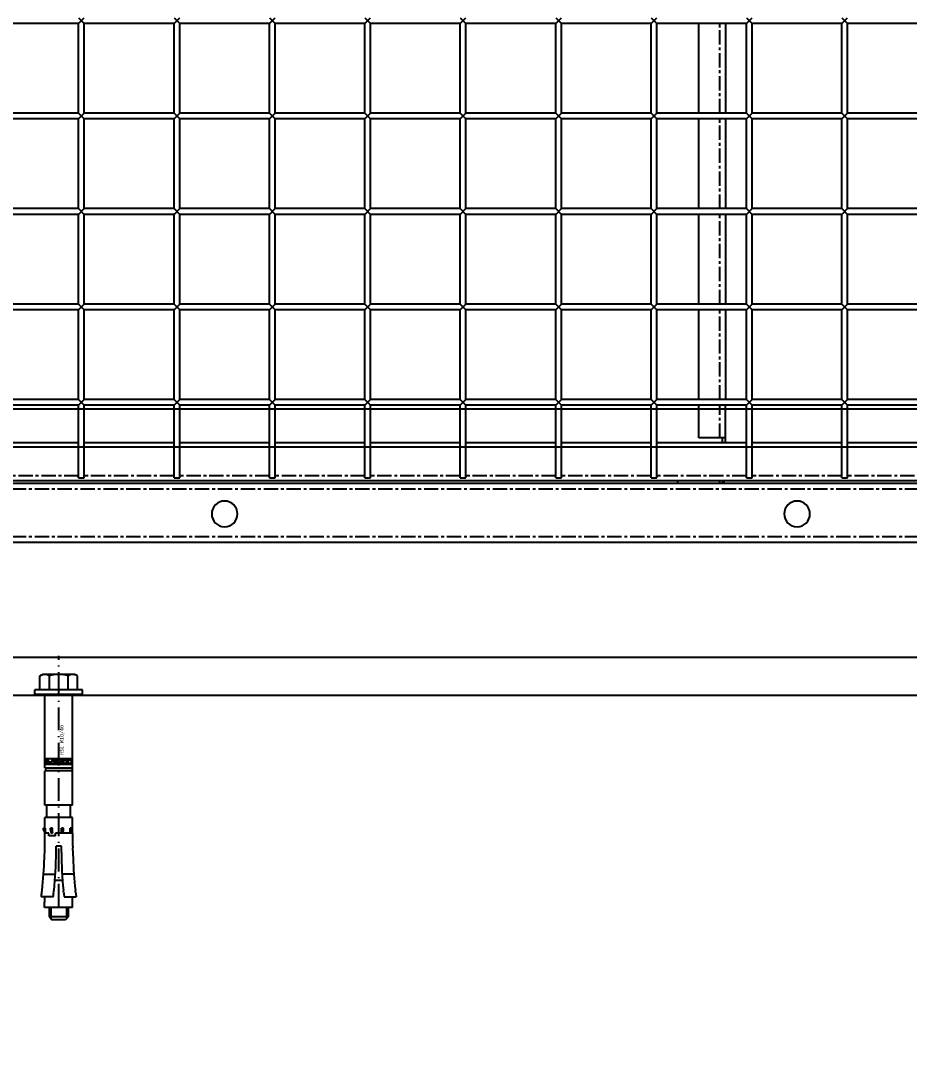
# Model space of a CAD drawing. Header units: millimetres. Extents: x -198529 to 244266, y -64 to 158464.
# Drawn here: x -170966 to -170500, y 106631 to 107174 of the extents above; entities that cross this region are included whole.
import ezdxf

# ---------------------------------------------------------------- set-up
doc = ezdxf.new("R2010")
doc.units = ezdxf.units.MM
doc.linetypes.add('ACAD_ISO10W100', pattern=[18.5, 12, -3, 0.5, -3])
doc.linetypes.add('CENTER', pattern=[12, 7.5, -1.5, 1.5, -1.5])
for name, color, linetype in [('0-DCC', 30, 'Continuous'), ('0-DCC-STRUC', 180, 'Continuous'), ('0-DCC-STRUC-T', 4, 'Continuous'), ('ANCHOR BOLTS', 4, 'Continuous'), ('COIL-BANK', 8, 'Continuous'), ('MITTELLINIEN', 3, 'ACAD_ISO10W100')]:
    doc.layers.add(name, color=color, linetype=linetype)
doc.styles.add('DIM_FONT', font='SIMPLEX', dxfattribs={"width": 0.7, "bigfont": 'GBCBIG'})
doc.dimstyles.new('DIM-1', dxfattribs={"dimtxt": 150, "dimasz": 100, "dimexe": 100, "dimexo": 100, "dimgap": 100, "dimtad": 1, "dimdec": 0, "dimzin": 12, "dimdsep": 46, "dimtxsty": 'DIM_FONT', "dimblk": 'ARCHTICK', "dimcen": 2.5, "dimclrd": 256, "dimclre": 256, "dimclrt": 256, "dimadec": 0, "dimazin": 3, "dimtfac": 1, "dimtdec": 0, "dimtix": 1, "dimtmove": 2, "dimatfit": 3, "dimfxl": 1, "dimlwd": -1, "dimlwe": -1, "dimarcsym": 0})

# ---------------------------------------------------------------- blocks, each defined once
blk = doc.blocks.new('_ArchTick')
at = {"color": 0, "linetype": 'ByBlock', "const_width": 0.4}
blk.add_lwpolyline([(-0.5, -0.5), (0.5, 0.5)], dxfattribs=at)
blk = doc.blocks.new('*D205')
at = {"layer": '0-DCC-STRUC-T', "transparency": 16777216}
for p, q in [((-173645.77, 106720.01), (-173645.77, 104829)), ((-166445.77, 106720.01), (-166445.77, 104829)), ((-173645.77, 104929), (-166445.77, 104929))]:
    blk.add_line(p, q, dxfattribs=at)
at = {"layer": 'Defpoints', "color": 0, "transparency": 16777216}
for p in [(-173645.77, 106820.01), (-166445.77, 106820.01), (-166445.77, 104929)]:
    blk.add_point(p, dxfattribs=at)
at = {"layer": '0-DCC-STRUC-T', "transparency": 16777216, "xscale": 100, "yscale": 100, "zscale": 100, "rotation": 180}
blk.add_blockref('_ArchTick', (-173645.77, 104929), dxfattribs=at)
at = {"layer": '0-DCC-STRUC-T', "transparency": 16777216, "xscale": 100, "yscale": 100, "zscale": 100}
blk.add_blockref('_ArchTick', (-166445.77, 104929), dxfattribs=at)
at = {"layer": '0-DCC-STRUC-T', "transparency": 16777216, "insert": (-170045.77, 105104), "char_height": 150, "attachment_point": 5, "style": 'DIM_FONT'}
blk.add_mtext('7200', dxfattribs=at)
blk = doc.blocks.new('*D222')
at = {"layer": '0-DCC-STRUC-T', "transparency": 16777216}
for p, q in [((-173645.77, 106720.01), (-173645.77, 105389)), ((-170045.54, 106720.01), (-170045.54, 105389)), ((-170045.54, 105489), (-173645.77, 105489))]:
    blk.add_line(p, q, dxfattribs=at)
at = {"layer": 'Defpoints', "color": 0, "transparency": 16777216}
for p in [(-173645.77, 106820.01), (-170045.54, 106820.01), (-173645.77, 105489)]:
    blk.add_point(p, dxfattribs=at)
at = {"layer": '0-DCC-STRUC-T', "transparency": 16777216, "xscale": 100, "yscale": 100, "zscale": 100, "rotation": 180}
blk.add_blockref('_ArchTick', (-173645.77, 105489), dxfattribs=at)
at = {"layer": '0-DCC-STRUC-T', "transparency": 16777216, "xscale": 100, "yscale": 100, "zscale": 100}
blk.add_blockref('_ArchTick', (-170045.54, 105489), dxfattribs=at)
at = {"layer": '0-DCC-STRUC-T', "transparency": 16777216, "insert": (-171845.65, 105664), "char_height": 150, "attachment_point": 5, "style": 'DIM_FONT'}
blk.add_mtext('3600', dxfattribs=at)
blk = doc.blocks.new('DCC2850x1800(右)')
at = {"color": 0, "linetype": 'Continuous'}
for p, q in [((63292.5, -74206.48), (63339.5, -74206.48)), ((63342.5, -74203.48), (63339.5, -74206.48)), ((63342.5, -74206.48), (63339.5, -74203.48)), ((63339.5, -74253.48), (63339.5, -74206.48)), ((63342.5, -74206.48), (63389.5, -74206.48)), ((63342.5, -74253.48), (63342.5, -74206.48)), ((63392.5, -74203.48), (63389.5, -74206.48)), ((63392.5, -74206.48), (63389.5, -74203.48)), ((63389.5, -74253.48), (63389.5, -74206.48)), ((63392.5, -74206.48), (63439.5, -74206.48)), ((63392.5, -74253.48), (63392.5, -74206.48)), ((63403.5, -74206.48), (63403.5, -74253.48)), ((63417.5, -74253.48), (63417.5, -74206.48)), ((63442.5, -74203.48), (63439.5, -74206.48)), ((63442.5, -74206.48), (63439.5, -74203.48)), ((63439.5, -74253.48), (63439.5, -74206.48)), ((63442.5, -74206.48), (63489.5, -74206.48)), ((63442.5, -74253.48), (63442.5, -74206.48)), ((63492.5, -74203.48), (63489.5, -74206.48)), ((63492.5, -74206.48), (63489.5, -74203.48)), ((63489.5, -74253.48), (63489.5, -74206.48)), ((63492.5, -74206.48), (63539.5, -74206.48)), ((63492.5, -74253.48), (63492.5, -74206.48)), ((63542.5, -74203.48), (63539.5, -74206.48)), ((63542.5, -74206.48), (63539.5, -74203.48)), ((63539.5, -74253.48), (63539.5, -74206.48)), ((63542.5, -74206.48), (63589.5, -74206.48)), ((63542.5, -74253.48), (63542.5, -74206.48)), ((63592.5, -74203.48), (63589.5, -74206.48)), ((63592.5, -74206.48), (63589.5, -74203.48)), ((63589.5, -74253.48), (63589.5, -74206.48)), ((63592.5, -74206.48), (63639.5, -74206.48)), ((63592.5, -74253.48), (63592.5, -74206.48)), ((63642.5, -74203.48), (63639.5, -74206.48)), ((63642.5, -74206.48), (63639.5, -74203.48)), ((63639.5, -74253.48), (63639.5, -74206.48)), ((63642.5, -74206.48), (63689.5, -74206.48)), ((63642.5, -74253.48), (63642.5, -74206.48)), ((63692.5, -74203.48), (63689.5, -74206.48)), ((63692.5, -74206.48), (63689.5, -74203.48)), ((63689.5, -74253.48), (63689.5, -74206.48)), ((63692.5, -74206.48), (63739.5, -74206.48)), ((63692.5, -74253.48), (63692.5, -74206.48)), ((63742.5, -74203.48), (63739.5, -74206.48)), ((63742.5, -74206.48), (63739.5, -74203.48)), ((63739.5, -74253.48), (63739.5, -74206.48)), ((63742.5, -74206.48), (63789.5, -74206.48)), ((63742.5, -74253.48), (63742.5, -74206.48)), ((63292.5, -74253.48), (63339.5, -74253.48)), ((63342.5, -74253.48), (63339.5, -74256.48)), ((63342.5, -74256.48), (63339.5, -74253.48)), ((63342.5, -74253.48), (63389.5, -74253.48)), ((63392.5, -74253.48), (63389.5, -74256.48)), ((63392.5, -74256.48), (63389.5, -74253.48)), ((63392.5, -74253.48), (63439.5, -74253.48)), ((63442.5, -74253.48), (63439.5, -74256.48)), ((63442.5, -74256.48), (63439.5, -74253.48)), ((63442.5, -74253.48), (63489.5, -74253.48)), ((63492.5, -74253.48), (63489.5, -74256.48)), ((63492.5, -74256.48), (63489.5, -74253.48)), ((63492.5, -74253.48), (63539.5, -74253.48)), ((63542.5, -74253.48), (63539.5, -74256.48)), ((63542.5, -74256.48), (63539.5, -74253.48)), ((63542.5, -74253.48), (63589.5, -74253.48)), ((63592.5, -74253.48), (63589.5, -74256.48)), ((63592.5, -74256.48), (63589.5, -74253.48)), ((63592.5, -74253.48), (63639.5, -74253.48)), ((63642.5, -74253.48), (63639.5, -74256.48)), ((63642.5, -74256.48), (63639.5, -74253.48)), ((63642.5, -74253.48), (63689.5, -74253.48)), ((63692.5, -74253.48), (63689.5, -74256.48)), ((63692.5, -74256.48), (63689.5, -74253.48)), ((63692.5, -74253.48), (63739.5, -74253.48)), ((63742.5, -74253.48), (63739.5, -74256.48)), ((63742.5, -74256.48), (63739.5, -74253.48)), ((63742.5, -74253.48), (63789.5, -74253.48)), ((63292.5, -74256.48), (63339.5, -74256.48)), ((63339.5, -74303.48), (63339.5, -74256.48)), ((63342.5, -74256.48), (63389.5, -74256.48)), ((63342.5, -74303.48), (63342.5, -74256.48)), ((63389.5, -74303.48), (63389.5, -74256.48)), ((63392.5, -74256.48), (63439.5, -74256.48)), ((63392.5, -74303.48), (63392.5, -74256.48)), ((63403.5, -74256.48), (63403.5, -74303.48)), ((63417.5, -74303.48), (63417.5, -74256.48)), ((63439.5, -74303.48), (63439.5, -74256.48)), ((63442.5, -74256.48), (63489.5, -74256.48)), ((63442.5, -74303.48), (63442.5, -74256.48)), ((63489.5, -74303.48), (63489.5, -74256.48)), ((63492.5, -74256.48), (63539.5, -74256.48)), ((63492.5, -74303.48), (63492.5, -74256.48)), ((63539.5, -74303.48), (63539.5, -74256.48)), ((63542.5, -74256.48), (63589.5, -74256.48)), ((63542.5, -74303.48), (63542.5, -74256.48)), ((63589.5, -74303.48), (63589.5, -74256.48)), ((63592.5, -74256.48), (63639.5, -74256.48)), ((63592.5, -74303.48), (63592.5, -74256.48)), ((63639.5, -74303.48), (63639.5, -74256.48)), ((63642.5, -74256.48), (63689.5, -74256.48)), ((63642.5, -74303.48), (63642.5, -74256.48)), ((63689.5, -74303.48), (63689.5, -74256.48)), ((63692.5, -74256.48), (63739.5, -74256.48)), ((63692.5, -74303.48), (63692.5, -74256.48)), ((63739.5, -74303.48), (63739.5, -74256.48)), ((63742.5, -74256.48), (63789.5, -74256.48)), ((63742.5, -74303.48), (63742.5, -74256.48)), ((63292.5, -74303.48), (63339.5, -74303.48)), ((63342.5, -74303.48), (63339.5, -74306.48)), ((63342.5, -74306.48), (63339.5, -74303.48)), ((63342.5, -74303.48), (63389.5, -74303.48)), ((63392.5, -74303.48), (63389.5, -74306.48)), ((63392.5, -74306.48), (63389.5, -74303.48)), ((63392.5, -74303.48), (63439.5, -74303.48)), ((63442.5, -74303.48), (63439.5, -74306.48)), ((63442.5, -74306.48), (63439.5, -74303.48)), ((63442.5, -74303.48), (63489.5, -74303.48)), ((63492.5, -74303.48), (63489.5, -74306.48)), ((63492.5, -74306.48), (63489.5, -74303.48)), ((63492.5, -74303.48), (63539.5, -74303.48)), ((63542.5, -74303.48), (63539.5, -74306.48)), ((63542.5, -74306.48), (63539.5, -74303.48)), ((63542.5, -74303.48), (63589.5, -74303.48)), ((63592.5, -74303.48), (63589.5, -74306.48)), ((63592.5, -74306.48), (63589.5, -74303.48)), ((63592.5, -74303.48), (63639.5, -74303.48)), ((63642.5, -74303.48), (63639.5, -74306.48)), ((63642.5, -74306.48), (63639.5, -74303.48)), ((63642.5, -74303.48), (63689.5, -74303.48)), ((63692.5, -74303.48), (63689.5, -74306.48)), ((63692.5, -74306.48), (63689.5, -74303.48)), ((63692.5, -74303.48), (63739.5, -74303.48)), ((63742.5, -74303.48), (63739.5, -74306.48)), ((63742.5, -74306.48), (63739.5, -74303.48)), ((63742.5, -74303.48), (63789.5, -74303.48)), ((63292.5, -74306.48), (63339.5, -74306.48)), ((63339.5, -74353.48), (63339.5, -74306.48)), ((63342.5, -74306.48), (63389.5, -74306.48)), ((63342.5, -74353.48), (63342.5, -74306.48)), ((63389.5, -74353.48), (63389.5, -74306.48)), ((63392.5, -74306.48), (63439.5, -74306.48)), ((63392.5, -74353.48), (63392.5, -74306.48)), ((63403.5, -74306.48), (63403.5, -74353.48)), ((63417.5, -74353.48), (63417.5, -74306.48)), ((63439.5, -74353.48), (63439.5, -74306.48)), ((63442.5, -74306.48), (63489.5, -74306.48)), ((63442.5, -74353.48), (63442.5, -74306.48)), ((63489.5, -74353.48), (63489.5, -74306.48)), ((63492.5, -74306.48), (63539.5, -74306.48)), ((63492.5, -74353.48), (63492.5, -74306.48)), ((63539.5, -74353.48), (63539.5, -74306.48)), ((63542.5, -74306.48), (63589.5, -74306.48)), ((63542.5, -74353.48), (63542.5, -74306.48)), ((63589.5, -74353.48), (63589.5, -74306.48)), ((63592.5, -74306.48), (63639.5, -74306.48)), ((63592.5, -74353.48), (63592.5, -74306.48)), ((63639.5, -74353.48), (63639.5, -74306.48)), ((63642.5, -74306.48), (63689.5, -74306.48)), ((63642.5, -74353.48), (63642.5, -74306.48)), ((63689.5, -74353.48), (63689.5, -74306.48)), ((63692.5, -74306.48), (63739.5, -74306.48)), ((63692.5, -74353.48), (63692.5, -74306.48)), ((63739.5, -74353.48), (63739.5, -74306.48)), ((63742.5, -74306.48), (63789.5, -74306.48)), ((63742.5, -74353.48), (63742.5, -74306.48)), ((63292.5, -74353.48), (63339.5, -74353.48)), ((63342.5, -74353.48), (63339.5, -74356.48)), ((63342.5, -74356.48), (63339.5, -74353.48)), ((63342.5, -74353.48), (63389.5, -74353.48)), ((63392.5, -74353.48), (63389.5, -74356.48)), ((63392.5, -74356.48), (63389.5, -74353.48)), ((63392.5, -74353.48), (63439.5, -74353.48)), ((63442.5, -74353.48), (63439.5, -74356.48)), ((63442.5, -74356.48), (63439.5, -74353.48)), ((63442.5, -74353.48), (63489.5, -74353.48)), ((63492.5, -74353.48), (63489.5, -74356.48)), ((63492.5, -74356.48), (63489.5, -74353.48)), ((63492.5, -74353.48), (63539.5, -74353.48)), ((63542.5, -74353.48), (63539.5, -74356.48)), ((63542.5, -74356.48), (63539.5, -74353.48)), ((63542.5, -74353.48), (63589.5, -74353.48)), ((63592.5, -74353.48), (63589.5, -74356.48)), ((63592.5, -74356.48), (63589.5, -74353.48)), ((63592.5, -74353.48), (63639.5, -74353.48)), ((63642.5, -74353.48), (63639.5, -74356.48)), ((63642.5, -74356.48), (63639.5, -74353.48)), ((63642.5, -74353.48), (63689.5, -74353.48)), ((63692.5, -74353.48), (63689.5, -74356.48)), ((63692.5, -74356.48), (63689.5, -74353.48)), ((63692.5, -74353.48), (63739.5, -74353.48)), ((63742.5, -74353.48), (63739.5, -74356.48)), ((63742.5, -74356.48), (63739.5, -74353.48)), ((63742.5, -74353.48), (63789.5, -74353.48)), ((63292.5, -74356.48), (63339.5, -74356.48)), ((63339.5, -74403.48), (63339.5, -74356.48)), ((63342.5, -74356.48), (63389.5, -74356.48)), ((63342.5, -74403.48), (63342.5, -74356.48)), ((63389.5, -74403.48), (63389.5, -74356.48)), ((63392.5, -74356.48), (63439.5, -74356.48)), ((63392.5, -74403.48), (63392.5, -74356.48)), ((63403.5, -74356.48), (63403.5, -74403.48)), ((63417.5, -74403.48), (63417.5, -74356.48)), ((63439.5, -74403.48), (63439.5, -74356.48)), ((63442.5, -74356.48), (63489.5, -74356.48)), ((63442.5, -74403.48), (63442.5, -74356.48)), ((63489.5, -74403.48), (63489.5, -74356.48)), ((63492.5, -74356.48), (63539.5, -74356.48)), ((63492.5, -74403.48), (63492.5, -74356.48)), ((63539.5, -74403.48), (63539.5, -74356.48)), ((63542.5, -74356.48), (63589.5, -74356.48)), ((63542.5, -74403.48), (63542.5, -74356.48)), ((63589.5, -74403.48), (63589.5, -74356.48)), ((63592.5, -74356.48), (63639.5, -74356.48)), ((63592.5, -74403.48), (63592.5, -74356.48)), ((63639.5, -74403.48), (63639.5, -74356.48)), ((63642.5, -74356.48), (63689.5, -74356.48)), ((63642.5, -74403.48), (63642.5, -74356.48)), ((63689.5, -74403.48), (63689.5, -74356.48)), ((63692.5, -74356.48), (63739.5, -74356.48)), ((63692.5, -74403.48), (63692.5, -74356.48)), ((63739.5, -74403.48), (63739.5, -74356.48)), ((63742.5, -74356.48), (63789.5, -74356.48)), ((63742.5, -74403.48), (63742.5, -74356.48)), ((63292.5, -74403.48), (63339.5, -74403.48)), ((63292.5, -74406.48), (63339.5, -74406.48)), ((63342.5, -74403.48), (63339.5, -74406.48)), ((63342.5, -74406.48), (63339.5, -74403.48)), ((63339.5, -74444.58), (63339.5, -74406.48)), ((63342.5, -74403.48), (63389.5, -74403.48)), ((63342.5, -74406.48), (63389.5, -74406.48)), ((63342.5, -74444.58), (63342.5, -74406.48)), ((63392.5, -74403.48), (63389.5, -74406.48)), ((63392.5, -74406.48), (63389.5, -74403.48)), ((63389.5, -74444.58), (63389.5, -74406.48)), ((63392.5, -74403.48), (63439.5, -74403.48)), ((63392.5, -74406.48), (63439.5, -74406.48)), ((63392.5, -74444.58), (63392.5, -74406.48)), ((63403.5, -74426.08), (63403.5, -74406.48)), ((63417.5, -74423.58), (63417.5, -74406.48)), ((63442.5, -74403.48), (63439.5, -74406.48)), ((63442.5, -74406.48), (63439.5, -74403.48)), ((63439.5, -74444.58), (63439.5, -74406.48)), ((63442.5, -74403.48), (63489.5, -74403.48)), ((63442.5, -74406.48), (63489.5, -74406.48)), ((63442.5, -74444.58), (63442.5, -74406.48)), ((63492.5, -74403.48), (63489.5, -74406.48)), ((63492.5, -74406.48), (63489.5, -74403.48)), ((63489.5, -74444.58), (63489.5, -74406.48)), ((63492.5, -74403.48), (63539.5, -74403.48)), ((63492.5, -74406.48), (63539.5, -74406.48)), ((63492.5, -74444.58), (63492.5, -74406.48)), ((63542.5, -74403.48), (63539.5, -74406.48)), ((63542.5, -74406.48), (63539.5, -74403.48)), ((63539.5, -74444.58), (63539.5, -74406.48)), ((63542.5, -74403.48), (63589.5, -74403.48)), ((63542.5, -74406.48), (63589.5, -74406.48)), ((63542.5, -74444.58), (63542.5, -74406.48)), ((63592.5, -74403.48), (63589.5, -74406.48)), ((63592.5, -74406.48), (63589.5, -74403.48)), ((63589.5, -74444.58), (63589.5, -74406.48)), ((63592.5, -74403.48), (63639.5, -74403.48)), ((63592.5, -74406.48), (63639.5, -74406.48)), ((63592.5, -74444.58), (63592.5, -74406.48)), ((63642.5, -74403.48), (63639.5, -74406.48)), ((63642.5, -74406.48), (63639.5, -74403.48)), ((63639.5, -74444.58), (63639.5, -74406.48)), ((63642.5, -74403.48), (63689.5, -74403.48)), ((63642.5, -74406.48), (63689.5, -74406.48)), ((63642.5, -74444.58), (63642.5, -74406.48)), ((63692.5, -74403.48), (63689.5, -74406.48)), ((63692.5, -74406.48), (63689.5, -74403.48)), ((63689.5, -74444.58), (63689.5, -74406.48)), ((63692.5, -74403.48), (63739.5, -74403.48)), ((63692.5, -74406.48), (63739.5, -74406.48)), ((63692.5, -74444.58), (63692.5, -74406.48)), ((63742.5, -74403.48), (63739.5, -74406.48)), ((63742.5, -74406.48), (63739.5, -74403.48)), ((63739.5, -74444.58), (63739.5, -74406.48)), ((63742.5, -74403.48), (63789.5, -74403.48)), ((63742.5, -74406.48), (63789.5, -74406.48)), ((63742.5, -74444.58), (63742.5, -74406.48)), ((63403.5, -74423.58), (63417.5, -74423.58)), ((63405, -74426.08), (63405, -74423.58)), ((63339.5, -74426.08), (63292.5, -74426.08)), ((63389.5, -74426.08), (63342.5, -74426.08)), ((63439.5, -74426.08), (63392.5, -74426.08)), ((63489.5, -74426.08), (63442.5, -74426.08)), ((63539.5, -74426.08), (63492.5, -74426.08)), ((63589.5, -74426.08), (63542.5, -74426.08)), ((63639.5, -74426.08), (63592.5, -74426.08)), ((63689.5, -74426.08), (63642.5, -74426.08)), ((63739.5, -74426.08), (63692.5, -74426.08)), ((63789.5, -74426.08), (63742.5, -74426.08)), ((62966, -74446.08), (65616, -74446.08)), ((63342.5, -74444.58), (63339.5, -74444.58)), ((63392.5, -74444.58), (63389.5, -74444.58)), ((63428.5, -74447.58), (63428.5, -74446.08)), ((63442.5, -74444.58), (63439.5, -74444.58)), ((63492.5, -74444.58), (63489.5, -74444.58)), ((63542.5, -74444.58), (63539.5, -74444.58)), ((63592.5, -74444.58), (63589.5, -74444.58)), ((63642.5, -74444.58), (63639.5, -74444.58)), ((63692.5, -74444.58), (63689.5, -74444.58)), ((63742.5, -74444.58), (63739.5, -74444.58)), ((62966, -74447.58), (65613, -74447.58)), ((62966, -74478.48), (65614.5, -74478.48))]:
    blk.add_line(p, q, dxfattribs=at)
at = {"color": 0, "linetype": 'CENTER'}
for p, q in [((63406.5, -74253.48), (63406.5, -74206.48)), ((63406.5, -74303.48), (63406.5, -74256.48)), ((63406.5, -74353.48), (63406.5, -74306.48)), ((63406.5, -74403.48), (63406.5, -74356.48)), ((63406.5, -74423.58), (63406.5, -74406.48)), ((63292.5, -74443.58), (63339.5, -74443.58)), ((63342.5, -74443.58), (63389.5, -74443.58)), ((63392.5, -74443.58), (63439.5, -74443.58)), ((63406.5, -74447.58), (63406.5, -74446.08)), ((63442.5, -74443.58), (63489.5, -74443.58)), ((63492.5, -74443.58), (63539.5, -74443.58)), ((63542.5, -74443.58), (63589.5, -74443.58)), ((63592.5, -74443.58), (63639.5, -74443.58)), ((63642.5, -74443.58), (63689.5, -74443.58)), ((63692.5, -74443.58), (63739.5, -74443.58)), ((63742.5, -74443.58), (63789.5, -74443.58)), ((62966, -74450.58), (65614.5, -74450.58)), ((62966, -74475.48), (65614.5, -74475.48))]:
    blk.add_line(p, q, dxfattribs=at)
at = {"color": 0, "linetype": 'Continuous'}
for centre in [(63366, -74463.48), (63366, -74463.48), (63666, -74463.48), (63666, -74463.48)]:
    blk.add_circle(centre, 6.75, dxfattribs=at)
blk.add_arc((63406.5, -74444.58), 3, 210, 270, dxfattribs=at)
blk = doc.blocks.new('H10_40')
for p, q in [((0, -12.5), (0, 12.5)), ((0, 12.5), (2.5, 12.5)), ((2.5, -12.5), (2.5, 12.5)), ((-111.6, -7.21), (-111.6, 7.46)), ((-111.6, 7.46), (-108.8, 7.46)), ((-106.08, 2.88), (-106.08, 9.15)), ((-103.59, 8.83), (-102.63, 8.72)), ((-94.15, 7.92), (-94.15, 1.77)), ((-79.42, 7.33), (-72.58, 7.33)), ((-71.07, 7.9), (-72.58, 7.05)), ((-71.07, 7.7), (-72.58, 6.86)), ((-72.58, 5.25), (-72.58, 7.33)), ((-72.58, 7.21), (-72.3, 7.21)), ((-72.58, 6.86), (-70.08, 6.86)), ((-71.07, 7.9), (-70.08, 7.9)), ((-71.07, 7.7), (-71.07, 7.9)), ((-71.07, 7.7), (-70.08, 7.7)), ((-70.08, 6.86), (-70.08, 7.9)), ((-70.08, 7.21), (-64.5, 7.21)), ((-64.5, -7.21), (-64.5, 7.21)), ((-64.5, 6.17), (-58, 6.17)), ((-58, 7.21), (-40, 7.21)), ((-58, -7.21), (-58, 7.21)), ((-40, -7.21), (-40, 7.21)), ((-38.33, 7.01), (-40, 7.01)), ((-38.33, 7.21), (0, 7.21)), ((-38.33, 7.21), (-38.33, -7.21)), ((2.5, 9.81), (9.74, 9.81)), ((9.74, 9.81), (10.5, 8.5)), ((10.5, -8.5), (10.5, 8.5)), ((-116.54, 5), (-118, 3.54)), ((-118, -3.54), (-118, 3.54)), ((-111.6, 4.11), (-117.44, 4.11)), ((-111.6, 5), (-116.54, 5)), ((-116.54, -5), (-116.54, 5)), ((-103.66, 2.59), (-102.62, 2.48)), ((-97.43, -1.79), (-97.43, 1.79)), ((-82.75, 1.41), (-79.42, 1.41)), ((-79.42, -1.41), (-79.42, 1.41)), ((-74, 1.65), (-74, 5.25)), ((-74, 5.25), (-72.58, 5.25)), ((-74, 1.65), (-72.58, 1.65)), ((-71.07, 4.36), (-72.58, 3.92)), ((-72.58, 3.27), (-72.58, 3.92)), ((-71.07, 3.71), (-72.58, 3.27)), ((-72.58, 3.27), (-70.08, 3.27)), ((-72.58, -7.21), (-72.58, 1.65)), ((-71.07, 4.36), (-70.08, 4.36)), ((-71.07, 3.71), (-71.07, 4.36)), ((-71.07, 3.71), (-70.08, 3.71)), ((-70.08, 3.27), (-70.08, 4.36)), ((0, 0), (0, 0)), ((2.5, 4.91), (9.74, 4.91)), ((-116.54, -5), (-118, -3.54)), ((-111.6, -4.11), (-117.44, -4.11)), ((-111.6, -5), (-116.54, -5)), ((-106.08, -2.88), (-106.08, -9.15)), ((-103.66, -2.59), (-102.62, -2.48)), ((-94.15, -7.92), (-94.15, -1.77)), ((-82.75, -1.41), (-79.42, -1.41)), ((-72.58, -1.5), (-70.08, -1.5)), ((-72.58, -1.5), (-71.07, -1.73)), ((-72.58, -2.23), (-71.07, -2.45)), ((-71.07, -1.73), (-70.08, -1.73)), ((-71.07, -2.45), (-71.07, -1.73)), ((-71.07, -2.45), (-70.08, -2.45)), ((-70.08, -2.45), (-70.08, -1.5)), ((2.5, -4.91), (9.74, -4.91)), ((-111.6, -7.21), (-108.8, -7.21)), ((-103.59, -8.83), (-102.63, -8.72)), ((-79.42, -7.33), (-72.58, -7.33)), ((-72.58, -6.05), (-71.07, -6.81)), ((-72.58, -6.05), (-70.08, -6.05)), ((-72.58, -6.42), (-71.07, -7.18)), ((-72.58, -7.21), (-64.5, -7.21)), ((-71.07, -6.81), (-70.08, -6.81)), ((-71.07, -7.18), (-71.07, -6.81)), ((-71.07, -7.18), (-70.08, -7.18)), ((-70.08, -7.18), (-70.08, -6.05)), ((-64.5, -6.17), (-58, -6.17)), ((-58, -7.21), (-40, -7.21)), ((-38.33, -7.01), (-40, -7.01)), ((-38.33, -7.21), (0, -7.21)), ((2.5, -9.81), (9.74, -9.81)), ((9.74, -9.81), (10.5, -8.5)), ((0, -12.5), (2.5, -12.5))]:
    blk.add_line(p, q)
at = {"color": 1}
for p, q in [((-36.74, -6.99), (-36.74, 6.99)), ((-33.73, 6.99), (-36.74, 6.99)), ((-36.24, 5.54), (-36.24, 6.49)), ((-34.23, 6.49), (-36.24, 6.49)), ((-34.23, 5.54), (-36.24, 5.54)), ((-34.23, 5.54), (-34.23, 6.49)), ((-33.96, 7.22), (-33.92, 7.24)), ((-33.73, -6.99), (-33.73, 6.99)), ((-36.24, 1.12), (-36.24, 5.25)), ((-35.41, 5.25), (-36.24, 5.25)), ((-35.41, 1.12), (-36.24, 1.12)), ((-35.41, 3.66), (-35.41, 5.25)), ((-34.23, 3.66), (-35.41, 3.66)), ((-34.23, 2.71), (-35.41, 2.71)), ((-35.41, 1.12), (-35.41, 2.71)), ((-34.23, 1.77), (-35.06, 1.77)), ((-35.06, 1.77), (-35.06, -0.12)), ((-34.23, 2.71), (-34.23, 3.66)), ((-34.23, -1.06), (-34.23, 1.77)), ((-36.24, -1.06), (-36.24, -0.12)), ((-35.06, -0.12), (-36.24, -0.12)), ((-34.23, -1.06), (-36.24, -1.06)), ((-36.24, -2.3), (-36.24, -1.36)), ((-34.23, -1.36), (-36.24, -1.36)), ((-34.23, -2.3), (-36.24, -2.3)), ((-34.23, -2.59), (-36.24, -2.59)), ((-36.24, -3.54), (-36.24, -2.59)), ((-35.65, -3.54), (-36.24, -3.54)), ((-35.65, -5.54), (-35.65, -3.54)), ((-34.82, -3.54), (-34.23, -3.54)), ((-34.82, -5.54), (-34.82, -3.54)), ((-34.23, -2.3), (-34.23, -1.36)), ((-34.23, -3.54), (-34.23, -2.59)), ((-33.73, -6.99), (-36.74, -6.99)), ((-36.24, -6.49), (-36.24, -5.54)), ((-35.65, -5.54), (-36.24, -5.54)), ((-34.23, -6.49), (-36.24, -6.49)), ((-34.23, -5.54), (-34.82, -5.54)), ((-34.23, -6.49), (-34.23, -5.54))]:
    blk.add_line(p, q, dxfattribs=at)
for centre, radius, start, end in [((-108.8, -21.29), 28.75, 84.5741, 90), ((-81.08, 192.63), 185.17, 262.2409, 263.019), ((-81.08, 192.63), 185.17, 263.317, 268.5899), ((-81.08, 57.09), 49.79, 264.7484, 271.9185), ((6.2, 7.35), 4.3, 325.4349, 30), ((-82.41, 192.63), 191.23, 262.8882, 263.6179), ((-82.41, 192.63), 191.23, 263.934, 269.8976), ((-5.74, 0), 16.24, 342.412, 17.588), ((-82.41, -192.63), 191.23, 96.3821, 97.1118), ((-82.41, -192.63), 191.23, 90.1024, 96.066), ((6.2, -7.35), 4.3, 330, 34.5651), ((-108.8, 21.54), 28.75, 270, 275.4259), ((-81.08, -192.63), 185.17, 96.981, 97.7591), ((-81.08, -192.63), 185.17, 91.4101, 96.683), ((-81.08, -57.09), 49.79, 88.0815, 95.2516)]:
    blk.add_arc(centre, radius, start, end)
at = {"layer": 'MITTELLINIEN', "color": 8}
blk.add_line((-111.26, 0), (20.25, 0), dxfattribs=at)
at = {"color": 1}
blk.add_text('HSL M10/40', height=2, dxfattribs=at).set_placement((-31.61, -2.56))

msp = doc.modelspace()

# ---------------------------------------------------------------- linework, layer by layer
at = {"layer": '0-DCC-STRUC'}
for points in [[(-172895.66, 106820.01), (-170145.77, 106820.01), (-170145.77, 106970.01), (-172895.66, 106970.01)], [(-172895.66, 106840.01), (-170145.77, 106840.01), (-170145.77, 106950.01), (-172895.66, 106950.01)]]:
    msp.add_lwpolyline(points, close=True, dxfattribs=at)
at = {"layer": 'COIL-BANK'}
msp.add_line((-177765.36, 106820.01), (-138929, 106820.01), dxfattribs=at)

# ---------------------------------------------------------------- block references
at = {"layer": '0-DCC', "xscale": -1}
msp.add_blockref('DCC2850x1800(右)', (-107192.77, 181378.49), dxfattribs=at)
at = {"layer": 'ANCHOR BOLTS', "rotation": 90}
msp.add_blockref('H10_40', (-170945.68, 106820.37), dxfattribs=at)

# ---------------------------------------------------------------- dimensions: what is measured, and where the dimension line sits
at = {"layer": '0-DCC-STRUC-T'}
dim = msp.add_linear_dim(base=(-166445.77, 104929), p1=(-173645.77, 106820.01), p2=(-166445.77, 106820.01), dimstyle='DIM-1', dxfattribs=at)
dim.commit()
dim.dimension.update_dxf_attribs({"geometry": '*D205', "text_midpoint": (-170045.77, 105104)})
dim = msp.add_linear_dim(base=(-173645.77, 105489), p1=(-170045.54, 106820.01), p2=(-173645.77, 106820.01), angle=180, dimstyle='DIM-1', dxfattribs=at)
dim.commit()
dim.dimension.update_dxf_attribs({"geometry": '*D222', "text_midpoint": (-171845.65, 105664)})

doc.saveas('drawing.dxf')
